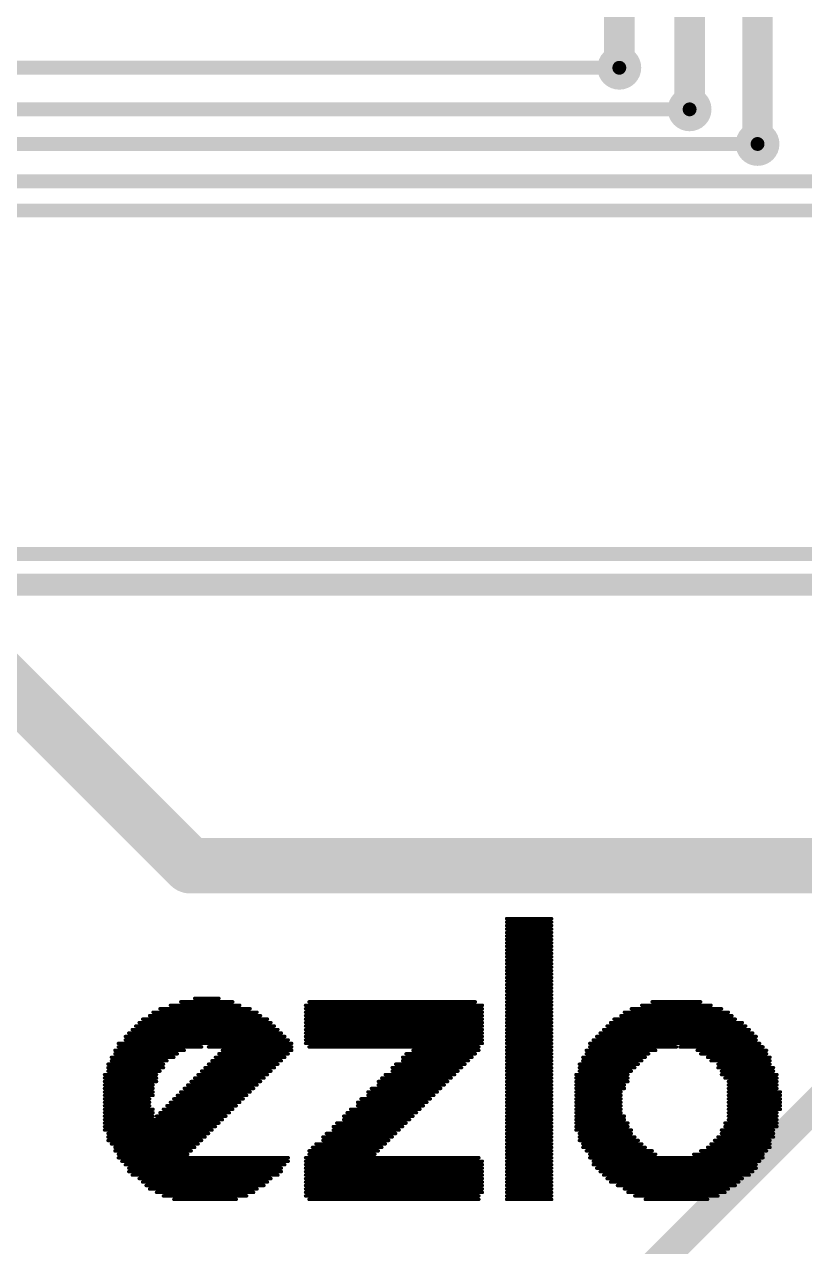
# Model space of a CAD drawing. Header units: millimetres. Extents: x -0.15 to 3.79, y -0.54 to 3.26.
# Drawn here: x 1.462 to 2.025, y 1.05 to 1.932 of the extents above; entities that cross this region are included whole.
import ezdxf

# ---------------------------------------------------------------- set-up
doc = ezdxf.new("R2010")
doc.units = ezdxf.units.MM
doc.header["$MEASUREMENT"] = 0
for name, color, linetype in [('BottomLayer', 5, 'Continuous'), ('BottomSolder', 6, 'Continuous'), ('TopLayer', 1, 'Continuous'), ('TopOverlay', 2, 'Continuous'), ('TopSolder', 216, 'Continuous'), ('ViaHoleLayer', 16, 'Continuous')]:
    doc.layers.add(name, color=color, linetype=linetype)

msp = doc.modelspace()

# ---------------------------------------------------------------- hatches: boundary and pattern name
at = {"layer": 'BottomLayer'}
h = msp.add_hatch(color=5, dxfattribs=at)
edge = h.paths.add_edge_path()
edge.add_arc((1.89131, 1.901), 0.01181, 0, 360)
h = msp.add_hatch(color=5, dxfattribs=at)
edge = h.paths.add_edge_path()
edge.add_arc((1.942, 1.871), 0.01181, 0, 360)
h = msp.add_hatch(color=5, dxfattribs=at)
edge = h.paths.add_edge_path()
edge.add_arc((1.991, 1.846), 0.01181, 0, 360)
at = {"layer": 'BottomSolder'}
h = msp.add_hatch(color=6, dxfattribs=at)
edge = h.paths.add_edge_path()
edge.add_arc((1.89131, 1.901), 0.01581, 0, 360)
h = msp.add_hatch(color=6, dxfattribs=at)
edge = h.paths.add_edge_path()
edge.add_arc((1.942, 1.871), 0.01581, 0, 360)
h = msp.add_hatch(color=6, dxfattribs=at)
edge = h.paths.add_edge_path()
edge.add_arc((1.991, 1.846), 0.01581, 0, 360)
at = {"layer": 'TopLayer'}
h = msp.add_hatch(color=1, dxfattribs=at)
edge = h.paths.add_edge_path()
edge.add_arc((1.89131, 1.901), 0.01181, 0, 360)
h = msp.add_hatch(color=1, dxfattribs=at)
edge = h.paths.add_edge_path()
edge.add_arc((1.942, 1.871), 0.01181, 0, 360)
h = msp.add_hatch(color=1, dxfattribs=at)
edge = h.paths.add_edge_path()
edge.add_arc((1.991, 1.846), 0.01181, 0, 360)
at = {"layer": 'TopSolder'}
h = msp.add_hatch(color=216, dxfattribs=at)
edge = h.paths.add_edge_path()
edge.add_arc((1.89131, 1.901), 0.01581, 0, 360)
h = msp.add_hatch(color=216, dxfattribs=at)
edge = h.paths.add_edge_path()
edge.add_arc((1.942, 1.871), 0.01581, 0, 360)
h = msp.add_hatch(color=216, dxfattribs=at)
edge = h.paths.add_edge_path()
edge.add_arc((1.991, 1.846), 0.01581, 0, 360)
at = {"layer": 'ViaHoleLayer'}
h = msp.add_hatch(color=16, dxfattribs=at)
edge = h.paths.add_edge_path()
edge.add_arc((1.89131, 1.901), 0.00591, 0, 360)
h = msp.add_hatch(color=16, dxfattribs=at)
edge = h.paths.add_edge_path()
edge.add_arc((1.942, 1.871), 0.00591, 0, 360)
h = msp.add_hatch(color=16, dxfattribs=at)
edge = h.paths.add_edge_path()
edge.add_arc((1.991, 1.846), 0.00591, 0, 360)

# ---------------------------------------------------------------- linework, layer by layer
at = {"layer": 'BottomLayer'}
for points, const_width in [([(1.89131, 1.901), (1.89131, 2.193)], 0.022), ([(1.942, 1.871), (1.942, 2.193)], 0.022), ([(1.991, 1.846), (1.991, 2.193)], 0.022), ([(1.89131, 1.901), (1.89162, 1.90069)], 0.022), ([(1.404, 1.503), (1.5818, 1.3252)], 0.04), ([(1.5818, 1.3252), (2.50984, 1.3252)], 0.04)]:
    msp.add_lwpolyline(points, dxfattribs=dict(at, const_width=const_width))
for points, const_width in [([(1.88581, 1.901, 1), (1.89681, 1.901, 1)], 0.011), ([(1.88581, 1.901, 1), (1.89681, 1.901, 1)], 0.011), ([(1.88612, 1.90069, 1), (1.89712, 1.90069, 1)], 0.011), ([(1.9365, 1.871, 1), (1.9475, 1.871, 1)], 0.011), ([(1.9855, 1.846, 1), (1.9965, 1.846, 1)], 0.011), ([(1.5718, 1.3252, 1), (1.5918, 1.3252, 1)], 0.02), ([(1.5718, 1.3252, 1), (1.5918, 1.3252, 1)], 0.02)]:
    msp.add_lwpolyline(points, format="xyb", close=True, dxfattribs=dict(at, const_width=const_width))
at = {"layer": 'TopLayer'}
for points, const_width in [([(1.008, 1.901), (1.89131, 1.901)], 0.01), ([(1.006, 1.871), (1.942, 1.871)], 0.01), ([(1.01353, 1.846), (1.991, 1.846)], 0.01), ([(1.01883, 1.819), (2.2863, 1.819)], 0.01), ([(1.02753, 1.798), (2.295, 1.798)], 0.01), ([(0.84122, 1.55022), (2.33022, 1.55022)], 0.01), ([(1.82, 0.94), (2.415, 1.535)], 0.022), ([(1.029, 1.528), (2.342, 1.528)], 0.016)]:
    msp.add_lwpolyline(points, dxfattribs=dict(at, const_width=const_width))
at = {"layer": 'TopLayer', "const_width": 0.005}
for points in [[(1.88881, 1.901, 1), (1.89381, 1.901, 1)], [(1.9395, 1.871, 1), (1.9445, 1.871, 1)], [(1.9885, 1.846, 1), (1.9935, 1.846, 1)]]:
    msp.add_lwpolyline(points, format="xyb", close=True, dxfattribs=at)
at = {"layer": 'TopOverlay', "const_width": 0.0025}
for points in [[(1.81, 1.287), (1.8425, 1.287)], [(1.81, 1.2845), (1.8425, 1.2845)], [(1.81, 1.282), (1.8425, 1.282)], [(1.81, 1.2795), (1.8425, 1.2795)], [(1.81, 1.277), (1.8425, 1.277)], [(1.81, 1.2745), (1.8425, 1.2745)], [(1.81, 1.272), (1.8425, 1.272)], [(1.81, 1.2695), (1.8425, 1.2695)], [(1.81, 1.267), (1.8425, 1.267)], [(1.81, 1.2645), (1.8425, 1.2645)], [(1.81, 1.262), (1.8425, 1.262)], [(1.81, 1.2595), (1.8425, 1.2595)], [(1.81, 1.257), (1.8425, 1.257)], [(1.81, 1.2545), (1.8425, 1.2545)], [(1.81, 1.252), (1.8425, 1.252)], [(1.81, 1.2495), (1.8425, 1.2495)], [(1.81, 1.247), (1.8425, 1.247)], [(1.81, 1.2445), (1.8425, 1.2445)], [(1.81, 1.242), (1.8425, 1.242)], [(1.81, 1.2395), (1.8425, 1.2395)], [(1.81, 1.237), (1.8425, 1.237)], [(1.81, 1.2345), (1.8425, 1.2345)], [(1.5675, 1.2245), (1.6175, 1.2245)], [(1.575, 1.227), (1.6125, 1.227)], [(1.585, 1.2295), (1.6025, 1.2295)], [(1.665, 1.2245), (1.7925, 1.2245)], [(1.6675, 1.227), (1.7875, 1.227)], [(1.81, 1.232), (1.8425, 1.232)], [(1.81, 1.2295), (1.8425, 1.2295)], [(1.81, 1.227), (1.8425, 1.227)], [(1.81, 1.2245), (1.8425, 1.2245)], [(1.9075, 1.2245), (1.9575, 1.2245)], [(1.915, 1.227), (1.95, 1.227)], [(1.5525, 1.217), (1.6325, 1.217)], [(1.555, 1.2195), (1.63, 1.2195)], [(1.56, 1.222), (1.625, 1.222)], [(1.665, 1.222), (1.7925, 1.222)], [(1.665, 1.2195), (1.7925, 1.2195)], [(1.665, 1.217), (1.7925, 1.217)], [(1.81, 1.222), (1.8425, 1.222)], [(1.81, 1.2195), (1.8425, 1.2195)], [(1.81, 1.217), (1.8425, 1.217)], [(1.8925, 1.217), (1.9725, 1.217)], [(1.895, 1.2195), (1.97, 1.2195)], [(1.9, 1.222), (1.965, 1.222)], [(1.54, 1.207), (1.645, 1.207)], [(1.5425, 1.2095), (1.6425, 1.2095)], [(1.545, 1.212), (1.64, 1.212)], [(1.5475, 1.2145), (1.6375, 1.2145)], [(1.665, 1.2145), (1.7925, 1.2145)], [(1.665, 1.212), (1.7925, 1.212)], [(1.665, 1.2095), (1.7925, 1.2095)], [(1.665, 1.207), (1.7925, 1.207)], [(1.81, 1.2145), (1.8425, 1.2145)], [(1.81, 1.212), (1.8425, 1.212)], [(1.81, 1.2095), (1.8425, 1.2095)], [(1.81, 1.207), (1.8425, 1.207)], [(1.88, 1.207), (1.985, 1.207)], [(1.8825, 1.2095), (1.9825, 1.2095)], [(1.885, 1.212), (1.98, 1.212)], [(1.8875, 1.2145), (1.975, 1.2145)], [(1.535, 1.202), (1.65, 1.202)], [(1.535, 1.1995), (1.6525, 1.1995)], [(1.5375, 1.2045), (1.6475, 1.2045)], [(1.665, 1.2045), (1.7925, 1.2045)], [(1.665, 1.202), (1.7925, 1.202)], [(1.665, 1.1995), (1.7925, 1.1995)], [(1.81, 1.2045), (1.8425, 1.2045)], [(1.81, 1.202), (1.8425, 1.202)], [(1.81, 1.1995), (1.8425, 1.1995)], [(1.8725, 1.1995), (1.99, 1.1995)], [(1.875, 1.202), (1.99, 1.202)], [(1.8775, 1.2045), (1.9875, 1.2045)], [(1.5275, 1.192), (1.5775, 1.192)], [(1.5275, 1.1895), (1.5725, 1.1895)], [(1.53, 1.197), (1.655, 1.197)], [(1.53, 1.1945), (1.59, 1.1945)], [(1.595, 1.1945), (1.655, 1.1945)], [(1.6025, 1.1895), (1.6525, 1.1895)], [(1.605, 1.192), (1.655, 1.192)], [(1.665, 1.197), (1.7925, 1.197)], [(1.6675, 1.1945), (1.79, 1.1945)], [(1.7375, 1.1895), (1.7875, 1.1895)], [(1.7425, 1.192), (1.79, 1.192)], [(1.81, 1.197), (1.8425, 1.197)], [(1.81, 1.1945), (1.8425, 1.1945)], [(1.81, 1.192), (1.8425, 1.192)], [(1.81, 1.1895), (1.8425, 1.1895)], [(1.8675, 1.192), (1.9175, 1.192)], [(1.8675, 1.1895), (1.9125, 1.1895)], [(1.87, 1.197), (1.9925, 1.197)], [(1.87, 1.1945), (1.9325, 1.1945)], [(1.935, 1.1945), (1.995, 1.1945)], [(1.9475, 1.192), (1.9975, 1.192)], [(1.95, 1.1895), (1.9975, 1.1895)], [(1.5225, 1.182), (1.5625, 1.182)], [(1.525, 1.187), (1.57, 1.187)], [(1.525, 1.1845), (1.565, 1.1845)], [(1.595, 1.182), (1.645, 1.182)], [(1.5975, 1.1845), (1.6475, 1.1845)], [(1.6, 1.187), (1.65, 1.187)], [(1.73, 1.182), (1.78, 1.182)], [(1.735, 1.187), (1.785, 1.187)], [(1.735, 1.1845), (1.7825, 1.1845)], [(1.81, 1.187), (1.8425, 1.187)], [(1.81, 1.1845), (1.8425, 1.1845)], [(1.81, 1.182), (1.8425, 1.182)], [(1.8625, 1.182), (1.905, 1.182)], [(1.865, 1.187), (1.91, 1.187)], [(1.865, 1.1845), (1.9075, 1.1845)], [(1.955, 1.187), (2, 1.187)], [(1.9575, 1.1845), (2, 1.1845)], [(1.9625, 1.182), (2, 1.182)], [(1.52, 1.1745), (1.5575, 1.1745)], [(1.52, 1.172), (1.5575, 1.172)], [(1.5225, 1.1795), (1.5625, 1.1795)], [(1.5225, 1.177), (1.56, 1.177)], [(1.585, 1.172), (1.635, 1.172)], [(1.5875, 1.1745), (1.6375, 1.1745)], [(1.59, 1.177), (1.64, 1.177)], [(1.5925, 1.1795), (1.6425, 1.1795)], [(1.72, 1.172), (1.77, 1.172)], [(1.7225, 1.1745), (1.7725, 1.1745)], [(1.7275, 1.1795), (1.7775, 1.1795)], [(1.7275, 1.177), (1.775, 1.177)], [(1.81, 1.1795), (1.8425, 1.1795)], [(1.81, 1.177), (1.8425, 1.177)], [(1.81, 1.1745), (1.8425, 1.1745)], [(1.81, 1.172), (1.8425, 1.172)], [(1.86, 1.1745), (1.8975, 1.1745)], [(1.86, 1.172), (1.8975, 1.172)], [(1.8625, 1.1795), (1.9025, 1.1795)], [(1.8625, 1.177), (1.9, 1.177)], [(1.9625, 1.1795), (2.0025, 1.1795)], [(1.965, 1.177), (2.0025, 1.177)], [(1.965, 1.1745), (2.005, 1.1745)], [(1.9675, 1.172), (2.005, 1.172)], [(1.52, 1.1695), (1.5575, 1.1695)], [(1.52, 1.167), (1.555, 1.167)], [(1.52, 1.1645), (1.555, 1.1645)], [(1.5775, 1.1645), (1.6275, 1.1645)], [(1.58, 1.167), (1.63, 1.167)], [(1.5825, 1.1695), (1.6325, 1.1695)], [(1.7125, 1.1645), (1.7625, 1.1645)], [(1.7175, 1.1695), (1.7675, 1.1695)], [(1.7175, 1.167), (1.765, 1.167)], [(1.81, 1.1695), (1.8425, 1.1695)], [(1.81, 1.167), (1.8425, 1.167)], [(1.81, 1.1645), (1.8425, 1.1645)], [(1.86, 1.1695), (1.8975, 1.1695)], [(1.86, 1.167), (1.895, 1.167)], [(1.86, 1.1645), (1.895, 1.1645)], [(1.97, 1.1695), (2.005, 1.1695)], [(1.97, 1.167), (2.005, 1.167)], [(1.97, 1.1645), (2.005, 1.1645)], [(1.52, 1.162), (1.555, 1.162)], [(1.52, 1.1595), (1.555, 1.1595)], [(1.52, 1.157), (1.5525, 1.157)], [(1.52, 1.1545), (1.5525, 1.1545)], [(1.5675, 1.1545), (1.6175, 1.1545)], [(1.57, 1.157), (1.62, 1.157)], [(1.5725, 1.1595), (1.6225, 1.1595)], [(1.575, 1.162), (1.625, 1.162)], [(1.7025, 1.1545), (1.7525, 1.1545)], [(1.705, 1.157), (1.755, 1.157)], [(1.71, 1.162), (1.76, 1.162)], [(1.71, 1.1595), (1.7575, 1.1595)], [(1.81, 1.162), (1.8425, 1.162)], [(1.81, 1.1595), (1.8425, 1.1595)], [(1.81, 1.157), (1.8425, 1.157)], [(1.81, 1.1545), (1.8425, 1.1545)], [(1.86, 1.162), (1.8925, 1.162)], [(1.86, 1.1595), (1.8925, 1.1595)], [(1.86, 1.157), (1.8925, 1.157)], [(1.86, 1.1545), (1.8925, 1.1545)], [(1.97, 1.162), (2.0075, 1.162)], [(1.97, 1.1595), (2.0075, 1.1595)], [(1.97, 1.157), (2.0075, 1.157)], [(1.97, 1.1545), (2.0075, 1.1545)], [(1.52, 1.152), (1.5525, 1.152)], [(1.52, 1.1495), (1.555, 1.1495)], [(1.52, 1.147), (1.555, 1.147)], [(1.56, 1.147), (1.61, 1.147)], [(1.5625, 1.1495), (1.6125, 1.1495)], [(1.565, 1.152), (1.615, 1.152)], [(1.695, 1.147), (1.745, 1.147)], [(1.6975, 1.1495), (1.7475, 1.1495)], [(1.7025, 1.152), (1.75, 1.152)], [(1.81, 1.152), (1.8425, 1.152)], [(1.81, 1.1495), (1.8425, 1.1495)], [(1.81, 1.147), (1.8425, 1.147)], [(1.86, 1.152), (1.8925, 1.152)], [(1.86, 1.1495), (1.8925, 1.1495)], [(1.86, 1.147), (1.8925, 1.147)], [(1.97, 1.152), (2.0075, 1.152)], [(1.97, 1.1495), (2.0075, 1.1495)], [(1.97, 1.147), (2.005, 1.147)], [(1.52, 1.1445), (1.555, 1.1445)], [(1.52, 1.142), (1.605, 1.142)], [(1.52, 1.1395), (1.6025, 1.1395)], [(1.52, 1.137), (1.6, 1.137)], [(1.5575, 1.1445), (1.6075, 1.1445)], [(1.685, 1.137), (1.735, 1.137)], [(1.6875, 1.1395), (1.7375, 1.1395)], [(1.6925, 1.1445), (1.7425, 1.1445)], [(1.6925, 1.142), (1.74, 1.142)], [(1.81, 1.1445), (1.8425, 1.1445)], [(1.81, 1.142), (1.8425, 1.142)], [(1.81, 1.1395), (1.8425, 1.1395)], [(1.81, 1.137), (1.8425, 1.137)], [(1.86, 1.1445), (1.895, 1.1445)], [(1.86, 1.142), (1.895, 1.142)], [(1.86, 1.1395), (1.8975, 1.1395)], [(1.86, 1.137), (1.8975, 1.137)], [(1.9675, 1.1395), (2.005, 1.1395)], [(1.9675, 1.137), (2.005, 1.137)], [(1.97, 1.1445), (2.005, 1.1445)], [(1.97, 1.142), (2.005, 1.142)], [(1.52, 1.1345), (1.5975, 1.1345)], [(1.5225, 1.132), (1.595, 1.132)], [(1.5225, 1.1295), (1.5925, 1.1295)], [(1.6775, 1.1295), (1.7275, 1.1295)], [(1.68, 1.132), (1.73, 1.132)], [(1.685, 1.1345), (1.7325, 1.1345)], [(1.81, 1.1345), (1.8425, 1.1345)], [(1.81, 1.132), (1.8425, 1.132)], [(1.81, 1.1295), (1.8425, 1.1295)], [(1.86, 1.1345), (1.9, 1.1345)], [(1.8625, 1.132), (1.9, 1.132)], [(1.8625, 1.1295), (1.9025, 1.1295)], [(1.9625, 1.1295), (2.0025, 1.1295)], [(1.965, 1.1345), (2.0025, 1.1345)], [(1.965, 1.132), (2.0025, 1.132)], [(1.5225, 1.127), (1.59, 1.127)], [(1.525, 1.1245), (1.5875, 1.1245)], [(1.5275, 1.122), (1.585, 1.122)], [(1.5275, 1.1195), (1.5825, 1.1195)], [(1.6675, 1.1195), (1.7175, 1.1195)], [(1.67, 1.122), (1.72, 1.122)], [(1.6725, 1.1245), (1.7225, 1.1245)], [(1.6775, 1.127), (1.725, 1.127)], [(1.81, 1.127), (1.8425, 1.127)], [(1.81, 1.1245), (1.8425, 1.1245)], [(1.81, 1.122), (1.8425, 1.122)], [(1.81, 1.1195), (1.8425, 1.1195)], [(1.8625, 1.127), (1.905, 1.127)], [(1.865, 1.1245), (1.9075, 1.1245)], [(1.865, 1.122), (1.91, 1.122)], [(1.8675, 1.1195), (1.915, 1.1195)], [(1.95, 1.1195), (1.9975, 1.1195)], [(1.955, 1.122), (2, 1.122)], [(1.9575, 1.1245), (2, 1.1245)], [(1.96, 1.127), (2, 1.127)], [(1.53, 1.117), (1.58, 1.117)], [(1.53, 1.1145), (1.6525, 1.1145)], [(1.5325, 1.112), (1.6525, 1.112)], [(1.665, 1.1145), (1.79, 1.1145)], [(1.665, 1.112), (1.7925, 1.112)], [(1.6675, 1.117), (1.715, 1.117)], [(1.81, 1.117), (1.8425, 1.117)], [(1.81, 1.1145), (1.8425, 1.1145)], [(1.81, 1.112), (1.8425, 1.112)], [(1.87, 1.117), (1.9175, 1.117)], [(1.87, 1.1145), (1.995, 1.1145)], [(1.8725, 1.112), (1.9925, 1.112)], [(1.945, 1.117), (1.995, 1.117)], [(1.535, 1.1095), (1.65, 1.1095)], [(1.5375, 1.107), (1.6475, 1.107)], [(1.5375, 1.1045), (1.6475, 1.1045)], [(1.54, 1.102), (1.645, 1.102)], [(1.665, 1.1095), (1.7925, 1.1095)], [(1.665, 1.107), (1.7925, 1.107)], [(1.665, 1.1045), (1.7925, 1.1045)], [(1.665, 1.102), (1.7925, 1.102)], [(1.81, 1.1095), (1.8425, 1.1095)], [(1.81, 1.107), (1.8425, 1.107)], [(1.81, 1.1045), (1.8425, 1.1045)], [(1.81, 1.102), (1.8425, 1.102)], [(1.8725, 1.1095), (1.99, 1.1095)], [(1.875, 1.107), (1.99, 1.107)], [(1.8775, 1.1045), (1.9875, 1.1045)], [(1.88, 1.102), (1.985, 1.102)], [(1.545, 1.0995), (1.64, 1.0995)], [(1.5475, 1.097), (1.6375, 1.097)], [(1.55, 1.0945), (1.635, 1.0945)], [(1.665, 1.0995), (1.7925, 1.0995)], [(1.665, 1.097), (1.7925, 1.097)], [(1.665, 1.0945), (1.7925, 1.0945)], [(1.81, 1.0995), (1.8425, 1.0995)], [(1.81, 1.097), (1.8425, 1.097)], [(1.81, 1.0945), (1.8425, 1.0945)], [(1.8825, 1.0995), (1.98, 1.0995)], [(1.885, 1.097), (1.9775, 1.097)], [(1.89, 1.0945), (1.975, 1.0945)], [(1.5525, 1.092), (1.63, 1.092)], [(1.5575, 1.0895), (1.6275, 1.0895)], [(1.5625, 1.087), (1.6225, 1.087)], [(1.57, 1.0845), (1.615, 1.0845)], [(1.665, 1.092), (1.7925, 1.092)], [(1.665, 1.0895), (1.7925, 1.0895)], [(1.665, 1.087), (1.79, 1.087)], [(1.6675, 1.0845), (1.79, 1.0845)], [(1.81, 1.092), (1.8425, 1.092)], [(1.81, 1.0895), (1.8425, 1.0895)], [(1.81, 1.087), (1.8425, 1.087)], [(1.81, 1.0845), (1.8425, 1.0845)], [(1.895, 1.092), (1.97, 1.092)], [(1.8975, 1.0895), (1.9675, 1.0895)], [(1.9025, 1.087), (1.9625, 1.087)], [(1.91, 1.0845), (1.955, 1.0845)]]:
    msp.add_lwpolyline(points, dxfattribs=at)
at = {"layer": 'TopOverlay', "const_width": 0.00125}
for points in [[(1.80937, 1.287, 1), (1.81062, 1.287, 1)], [(1.84187, 1.287, 1), (1.84312, 1.287, 1)], [(1.80937, 1.2845, 1), (1.81062, 1.2845, 1)], [(1.80937, 1.282, 1), (1.81062, 1.282, 1)], [(1.80937, 1.2795, 1), (1.81062, 1.2795, 1)], [(1.84187, 1.2845, 1), (1.84312, 1.2845, 1)], [(1.84187, 1.282, 1), (1.84312, 1.282, 1)], [(1.84187, 1.2795, 1), (1.84312, 1.2795, 1)], [(1.80937, 1.277, 1), (1.81062, 1.277, 1)], [(1.80937, 1.2745, 1), (1.81062, 1.2745, 1)], [(1.80937, 1.272, 1), (1.81062, 1.272, 1)], [(1.80937, 1.2695, 1), (1.81062, 1.2695, 1)], [(1.84187, 1.277, 1), (1.84312, 1.277, 1)], [(1.84187, 1.2745, 1), (1.84312, 1.2745, 1)], [(1.84187, 1.272, 1), (1.84312, 1.272, 1)], [(1.84187, 1.2695, 1), (1.84312, 1.2695, 1)], [(1.80937, 1.267, 1), (1.81062, 1.267, 1)], [(1.80937, 1.2645, 1), (1.81062, 1.2645, 1)], [(1.80937, 1.262, 1), (1.81062, 1.262, 1)], [(1.84187, 1.267, 1), (1.84312, 1.267, 1)], [(1.84187, 1.2645, 1), (1.84312, 1.2645, 1)], [(1.84187, 1.262, 1), (1.84312, 1.262, 1)], [(1.80937, 1.2595, 1), (1.81062, 1.2595, 1)], [(1.80937, 1.257, 1), (1.81062, 1.257, 1)], [(1.80937, 1.2545, 1), (1.81062, 1.2545, 1)], [(1.80937, 1.252, 1), (1.81062, 1.252, 1)], [(1.84187, 1.2595, 1), (1.84312, 1.2595, 1)], [(1.84187, 1.257, 1), (1.84312, 1.257, 1)], [(1.84187, 1.2545, 1), (1.84312, 1.2545, 1)], [(1.84187, 1.252, 1), (1.84312, 1.252, 1)], [(1.80937, 1.2495, 1), (1.81062, 1.2495, 1)], [(1.80937, 1.247, 1), (1.81062, 1.247, 1)], [(1.80937, 1.2445, 1), (1.81062, 1.2445, 1)], [(1.84187, 1.2495, 1), (1.84312, 1.2495, 1)], [(1.84187, 1.247, 1), (1.84312, 1.247, 1)], [(1.84187, 1.2445, 1), (1.84312, 1.2445, 1)], [(1.80937, 1.242, 1), (1.81062, 1.242, 1)], [(1.80937, 1.2395, 1), (1.81062, 1.2395, 1)], [(1.80937, 1.237, 1), (1.81062, 1.237, 1)], [(1.80937, 1.2345, 1), (1.81062, 1.2345, 1)], [(1.84187, 1.242, 1), (1.84312, 1.242, 1)], [(1.84187, 1.2395, 1), (1.84312, 1.2395, 1)], [(1.84187, 1.237, 1), (1.84312, 1.237, 1)], [(1.84187, 1.2345, 1), (1.84312, 1.2345, 1)], [(1.56688, 1.2245, 1), (1.56812, 1.2245, 1)], [(1.57438, 1.227, 1), (1.57563, 1.227, 1)], [(1.58438, 1.2295, 1), (1.58563, 1.2295, 1)], [(1.60187, 1.2295, 1), (1.60312, 1.2295, 1)], [(1.61187, 1.227, 1), (1.61312, 1.227, 1)], [(1.61688, 1.2245, 1), (1.61813, 1.2245, 1)], [(1.66437, 1.2245, 1), (1.66562, 1.2245, 1)], [(1.66688, 1.227, 1), (1.66813, 1.227, 1)], [(1.78687, 1.227, 1), (1.78812, 1.227, 1)], [(1.79188, 1.2245, 1), (1.79313, 1.2245, 1)], [(1.80937, 1.232, 1), (1.81062, 1.232, 1)], [(1.80937, 1.2295, 1), (1.81062, 1.2295, 1)], [(1.80937, 1.227, 1), (1.81062, 1.227, 1)], [(1.80937, 1.2245, 1), (1.81062, 1.2245, 1)], [(1.84187, 1.232, 1), (1.84312, 1.232, 1)], [(1.84187, 1.2295, 1), (1.84312, 1.2295, 1)], [(1.84187, 1.227, 1), (1.84312, 1.227, 1)], [(1.84187, 1.2245, 1), (1.84312, 1.2245, 1)], [(1.90688, 1.2245, 1), (1.90813, 1.2245, 1)], [(1.91437, 1.227, 1), (1.91562, 1.227, 1)], [(1.94938, 1.227, 1), (1.95063, 1.227, 1)], [(1.95687, 1.2245, 1), (1.95812, 1.2245, 1)], [(1.55187, 1.217, 1), (1.55313, 1.217, 1)], [(1.55438, 1.2195, 1), (1.55563, 1.2195, 1)], [(1.55937, 1.222, 1), (1.56062, 1.222, 1)], [(1.62437, 1.222, 1), (1.62563, 1.222, 1)], [(1.62938, 1.2195, 1), (1.63062, 1.2195, 1)], [(1.63187, 1.217, 1), (1.63312, 1.217, 1)], [(1.66437, 1.222, 1), (1.66562, 1.222, 1)], [(1.66437, 1.2195, 1), (1.66562, 1.2195, 1)], [(1.66437, 1.217, 1), (1.66562, 1.217, 1)], [(1.79188, 1.222, 1), (1.79313, 1.222, 1)], [(1.79188, 1.2195, 1), (1.79313, 1.2195, 1)], [(1.79188, 1.217, 1), (1.79313, 1.217, 1)], [(1.80937, 1.222, 1), (1.81062, 1.222, 1)], [(1.80937, 1.2195, 1), (1.81062, 1.2195, 1)], [(1.80937, 1.217, 1), (1.81062, 1.217, 1)], [(1.84187, 1.222, 1), (1.84312, 1.222, 1)], [(1.84187, 1.2195, 1), (1.84312, 1.2195, 1)], [(1.84187, 1.217, 1), (1.84312, 1.217, 1)], [(1.89187, 1.217, 1), (1.89312, 1.217, 1)], [(1.89437, 1.2195, 1), (1.89562, 1.2195, 1)], [(1.89938, 1.222, 1), (1.90063, 1.222, 1)], [(1.96437, 1.222, 1), (1.96562, 1.222, 1)], [(1.96938, 1.2195, 1), (1.97063, 1.2195, 1)], [(1.97188, 1.217, 1), (1.97313, 1.217, 1)], [(1.53937, 1.207, 1), (1.54062, 1.207, 1)], [(1.54188, 1.2095, 1), (1.54313, 1.2095, 1)], [(1.54438, 1.212, 1), (1.54563, 1.212, 1)], [(1.54688, 1.2145, 1), (1.54812, 1.2145, 1)], [(1.63688, 1.2145, 1), (1.63813, 1.2145, 1)], [(1.63938, 1.212, 1), (1.64062, 1.212, 1)], [(1.64187, 1.2095, 1), (1.64312, 1.2095, 1)], [(1.64437, 1.207, 1), (1.64562, 1.207, 1)], [(1.66437, 1.2145, 1), (1.66562, 1.2145, 1)], [(1.66437, 1.212, 1), (1.66562, 1.212, 1)], [(1.66437, 1.2095, 1), (1.66562, 1.2095, 1)], [(1.66437, 1.207, 1), (1.66562, 1.207, 1)], [(1.79188, 1.2145, 1), (1.79313, 1.2145, 1)], [(1.79188, 1.212, 1), (1.79313, 1.212, 1)], [(1.79188, 1.2095, 1), (1.79313, 1.2095, 1)], [(1.79188, 1.207, 1), (1.79313, 1.207, 1)], [(1.80937, 1.2145, 1), (1.81062, 1.2145, 1)], [(1.80937, 1.212, 1), (1.81062, 1.212, 1)], [(1.80937, 1.2095, 1), (1.81062, 1.2095, 1)], [(1.80937, 1.207, 1), (1.81062, 1.207, 1)], [(1.84187, 1.2145, 1), (1.84312, 1.2145, 1)], [(1.84187, 1.212, 1), (1.84312, 1.212, 1)], [(1.84187, 1.2095, 1), (1.84312, 1.2095, 1)], [(1.84187, 1.207, 1), (1.84312, 1.207, 1)], [(1.87938, 1.207, 1), (1.88062, 1.207, 1)], [(1.88187, 1.2095, 1), (1.88312, 1.2095, 1)], [(1.88437, 1.212, 1), (1.88563, 1.212, 1)], [(1.88688, 1.2145, 1), (1.88813, 1.2145, 1)], [(1.97437, 1.2145, 1), (1.97562, 1.2145, 1)], [(1.97938, 1.212, 1), (1.98063, 1.212, 1)], [(1.98188, 1.2095, 1), (1.98313, 1.2095, 1)], [(1.98438, 1.207, 1), (1.98562, 1.207, 1)], [(1.53438, 1.202, 1), (1.53563, 1.202, 1)], [(1.53438, 1.1995, 1), (1.53563, 1.1995, 1)], [(1.53687, 1.2045, 1), (1.53812, 1.2045, 1)], [(1.64688, 1.2045, 1), (1.64813, 1.2045, 1)], [(1.64938, 1.202, 1), (1.65063, 1.202, 1)], [(1.65187, 1.1995, 1), (1.65312, 1.1995, 1)], [(1.66437, 1.2045, 1), (1.66562, 1.2045, 1)], [(1.66437, 1.202, 1), (1.66562, 1.202, 1)], [(1.66437, 1.1995, 1), (1.66562, 1.1995, 1)], [(1.79188, 1.2045, 1), (1.79313, 1.2045, 1)], [(1.79188, 1.202, 1), (1.79313, 1.202, 1)], [(1.79188, 1.1995, 1), (1.79313, 1.1995, 1)], [(1.80937, 1.2045, 1), (1.81062, 1.2045, 1)], [(1.80937, 1.202, 1), (1.81062, 1.202, 1)], [(1.80937, 1.1995, 1), (1.81062, 1.1995, 1)], [(1.84187, 1.2045, 1), (1.84312, 1.2045, 1)], [(1.84187, 1.202, 1), (1.84312, 1.202, 1)], [(1.84187, 1.1995, 1), (1.84312, 1.1995, 1)], [(1.87187, 1.1995, 1), (1.87312, 1.1995, 1)], [(1.87437, 1.202, 1), (1.87563, 1.202, 1)], [(1.87688, 1.2045, 1), (1.87813, 1.2045, 1)], [(1.98687, 1.2045, 1), (1.98812, 1.2045, 1)], [(1.98937, 1.202, 1), (1.99063, 1.202, 1)], [(1.98937, 1.1995, 1), (1.99063, 1.1995, 1)], [(1.52687, 1.192, 1), (1.52812, 1.192, 1)], [(1.52687, 1.1895, 1), (1.52812, 1.1895, 1)], [(1.52937, 1.197, 1), (1.53062, 1.197, 1)], [(1.52937, 1.1945, 1), (1.53062, 1.1945, 1)], [(1.57187, 1.1895, 1), (1.57313, 1.1895, 1)], [(1.57688, 1.192, 1), (1.57812, 1.192, 1)], [(1.58937, 1.1945, 1), (1.59062, 1.1945, 1)], [(1.59438, 1.1945, 1), (1.59563, 1.1945, 1)], [(1.60187, 1.1895, 1), (1.60312, 1.1895, 1)], [(1.60438, 1.192, 1), (1.60563, 1.192, 1)], [(1.65187, 1.1895, 1), (1.65312, 1.1895, 1)], [(1.65437, 1.197, 1), (1.65562, 1.197, 1)], [(1.65437, 1.1945, 1), (1.65562, 1.1945, 1)], [(1.65437, 1.192, 1), (1.65562, 1.192, 1)], [(1.66437, 1.197, 1), (1.66562, 1.197, 1)], [(1.66688, 1.1945, 1), (1.66813, 1.1945, 1)], [(1.73687, 1.1895, 1), (1.73812, 1.1895, 1)], [(1.74188, 1.192, 1), (1.74313, 1.192, 1)], [(1.78687, 1.1895, 1), (1.78812, 1.1895, 1)], [(1.78937, 1.1945, 1), (1.79062, 1.1945, 1)], [(1.78937, 1.192, 1), (1.79062, 1.192, 1)], [(1.79188, 1.197, 1), (1.79313, 1.197, 1)], [(1.80937, 1.197, 1), (1.81062, 1.197, 1)], [(1.80937, 1.1945, 1), (1.81062, 1.1945, 1)], [(1.80937, 1.192, 1), (1.81062, 1.192, 1)], [(1.80937, 1.1895, 1), (1.81062, 1.1895, 1)], [(1.84187, 1.197, 1), (1.84312, 1.197, 1)], [(1.84187, 1.1945, 1), (1.84312, 1.1945, 1)], [(1.84187, 1.192, 1), (1.84312, 1.192, 1)], [(1.84187, 1.1895, 1), (1.84312, 1.1895, 1)], [(1.86688, 1.192, 1), (1.86813, 1.192, 1)], [(1.86688, 1.1895, 1), (1.86813, 1.1895, 1)], [(1.86938, 1.197, 1), (1.87062, 1.197, 1)], [(1.86938, 1.1945, 1), (1.87062, 1.1945, 1)], [(1.91187, 1.1895, 1), (1.91312, 1.1895, 1)], [(1.91688, 1.192, 1), (1.91813, 1.192, 1)], [(1.93188, 1.1945, 1), (1.93312, 1.1945, 1)], [(1.93437, 1.1945, 1), (1.93562, 1.1945, 1)], [(1.94687, 1.192, 1), (1.94813, 1.192, 1)], [(1.94938, 1.1895, 1), (1.95063, 1.1895, 1)], [(1.99188, 1.197, 1), (1.99313, 1.197, 1)], [(1.99438, 1.1945, 1), (1.99562, 1.1945, 1)], [(1.99687, 1.192, 1), (1.99812, 1.192, 1)], [(1.99687, 1.1895, 1), (1.99812, 1.1895, 1)], [(1.52188, 1.182, 1), (1.52313, 1.182, 1)], [(1.52438, 1.187, 1), (1.52563, 1.187, 1)], [(1.52438, 1.1845, 1), (1.52563, 1.1845, 1)], [(1.56187, 1.182, 1), (1.56313, 1.182, 1)], [(1.56438, 1.1845, 1), (1.56563, 1.1845, 1)], [(1.56937, 1.187, 1), (1.57062, 1.187, 1)], [(1.59438, 1.182, 1), (1.59563, 1.182, 1)], [(1.59688, 1.1845, 1), (1.59813, 1.1845, 1)], [(1.59937, 1.187, 1), (1.60062, 1.187, 1)], [(1.64437, 1.182, 1), (1.64562, 1.182, 1)], [(1.64688, 1.1845, 1), (1.64813, 1.1845, 1)], [(1.64938, 1.187, 1), (1.65063, 1.187, 1)], [(1.72938, 1.182, 1), (1.73063, 1.182, 1)], [(1.73438, 1.187, 1), (1.73562, 1.187, 1)], [(1.73438, 1.1845, 1), (1.73562, 1.1845, 1)], [(1.77937, 1.182, 1), (1.78062, 1.182, 1)], [(1.78188, 1.1845, 1), (1.78313, 1.1845, 1)], [(1.78438, 1.187, 1), (1.78563, 1.187, 1)], [(1.80937, 1.187, 1), (1.81062, 1.187, 1)], [(1.80937, 1.1845, 1), (1.81062, 1.1845, 1)], [(1.80937, 1.182, 1), (1.81062, 1.182, 1)], [(1.84187, 1.187, 1), (1.84312, 1.187, 1)], [(1.84187, 1.1845, 1), (1.84312, 1.1845, 1)], [(1.84187, 1.182, 1), (1.84312, 1.182, 1)], [(1.86187, 1.182, 1), (1.86312, 1.182, 1)], [(1.86437, 1.187, 1), (1.86563, 1.187, 1)], [(1.86437, 1.1845, 1), (1.86563, 1.1845, 1)], [(1.90437, 1.182, 1), (1.90562, 1.182, 1)], [(1.90688, 1.1845, 1), (1.90813, 1.1845, 1)], [(1.90938, 1.187, 1), (1.91063, 1.187, 1)], [(1.95437, 1.187, 1), (1.95562, 1.187, 1)], [(1.95687, 1.1845, 1), (1.95812, 1.1845, 1)], [(1.96188, 1.182, 1), (1.96313, 1.182, 1)], [(1.99937, 1.187, 1), (2.00062, 1.187, 1)], [(1.99937, 1.1845, 1), (2.00062, 1.1845, 1)], [(1.99937, 1.182, 1), (2.00062, 1.182, 1)], [(1.51937, 1.1745, 1), (1.52062, 1.1745, 1)], [(1.51937, 1.172, 1), (1.52062, 1.172, 1)], [(1.52188, 1.1795, 1), (1.52313, 1.1795, 1)], [(1.52188, 1.177, 1), (1.52313, 1.177, 1)], [(1.55688, 1.1745, 1), (1.55812, 1.1745, 1)], [(1.55688, 1.172, 1), (1.55812, 1.172, 1)], [(1.55937, 1.177, 1), (1.56062, 1.177, 1)], [(1.56187, 1.1795, 1), (1.56313, 1.1795, 1)], [(1.58438, 1.172, 1), (1.58563, 1.172, 1)], [(1.58688, 1.1745, 1), (1.58813, 1.1745, 1)], [(1.58937, 1.177, 1), (1.59062, 1.177, 1)], [(1.59187, 1.1795, 1), (1.59312, 1.1795, 1)], [(1.63437, 1.172, 1), (1.63563, 1.172, 1)], [(1.63688, 1.1745, 1), (1.63813, 1.1745, 1)], [(1.63938, 1.177, 1), (1.64062, 1.177, 1)], [(1.64187, 1.1795, 1), (1.64312, 1.1795, 1)], [(1.71938, 1.172, 1), (1.72063, 1.172, 1)], [(1.72188, 1.1745, 1), (1.72313, 1.1745, 1)], [(1.72687, 1.1795, 1), (1.72812, 1.1795, 1)], [(1.72687, 1.177, 1), (1.72812, 1.177, 1)], [(1.76937, 1.172, 1), (1.77062, 1.172, 1)], [(1.77188, 1.1745, 1), (1.77313, 1.1745, 1)], [(1.77438, 1.177, 1), (1.77563, 1.177, 1)], [(1.77687, 1.1795, 1), (1.77812, 1.1795, 1)], [(1.80937, 1.1795, 1), (1.81062, 1.1795, 1)], [(1.80937, 1.177, 1), (1.81062, 1.177, 1)], [(1.80937, 1.1745, 1), (1.81062, 1.1745, 1)], [(1.80937, 1.172, 1), (1.81062, 1.172, 1)], [(1.84187, 1.1795, 1), (1.84312, 1.1795, 1)], [(1.84187, 1.177, 1), (1.84312, 1.177, 1)], [(1.84187, 1.1745, 1), (1.84312, 1.1745, 1)], [(1.84187, 1.172, 1), (1.84312, 1.172, 1)], [(1.85938, 1.1745, 1), (1.86062, 1.1745, 1)], [(1.85938, 1.172, 1), (1.86062, 1.172, 1)], [(1.86187, 1.1795, 1), (1.86312, 1.1795, 1)], [(1.86187, 1.177, 1), (1.86312, 1.177, 1)], [(1.89688, 1.1745, 1), (1.89813, 1.1745, 1)], [(1.89688, 1.172, 1), (1.89813, 1.172, 1)], [(1.89938, 1.177, 1), (1.90063, 1.177, 1)], [(1.90187, 1.1795, 1), (1.90312, 1.1795, 1)], [(1.96188, 1.1795, 1), (1.96313, 1.1795, 1)], [(1.96437, 1.177, 1), (1.96562, 1.177, 1)], [(1.96437, 1.1745, 1), (1.96562, 1.1745, 1)], [(1.96687, 1.172, 1), (1.96812, 1.172, 1)], [(2.00188, 1.1795, 1), (2.00312, 1.1795, 1)], [(2.00188, 1.177, 1), (2.00312, 1.177, 1)], [(2.00438, 1.1745, 1), (2.00563, 1.1745, 1)], [(2.00438, 1.172, 1), (2.00563, 1.172, 1)], [(1.51937, 1.1695, 1), (1.52062, 1.1695, 1)], [(1.51937, 1.167, 1), (1.52062, 1.167, 1)], [(1.51937, 1.1645, 1), (1.52062, 1.1645, 1)], [(1.55438, 1.167, 1), (1.55563, 1.167, 1)], [(1.55438, 1.1645, 1), (1.55563, 1.1645, 1)], [(1.55688, 1.1695, 1), (1.55812, 1.1695, 1)], [(1.57688, 1.1645, 1), (1.57812, 1.1645, 1)], [(1.57937, 1.167, 1), (1.58062, 1.167, 1)], [(1.58187, 1.1695, 1), (1.58312, 1.1695, 1)], [(1.62688, 1.1645, 1), (1.62813, 1.1645, 1)], [(1.62938, 1.167, 1), (1.63062, 1.167, 1)], [(1.63187, 1.1695, 1), (1.63312, 1.1695, 1)], [(1.71188, 1.1645, 1), (1.71313, 1.1645, 1)], [(1.71687, 1.1695, 1), (1.71812, 1.1695, 1)], [(1.71687, 1.167, 1), (1.71812, 1.167, 1)], [(1.76188, 1.1645, 1), (1.76313, 1.1645, 1)], [(1.76438, 1.167, 1), (1.76562, 1.167, 1)], [(1.76687, 1.1695, 1), (1.76812, 1.1695, 1)], [(1.80937, 1.1695, 1), (1.81062, 1.1695, 1)], [(1.80937, 1.167, 1), (1.81062, 1.167, 1)], [(1.80937, 1.1645, 1), (1.81062, 1.1645, 1)], [(1.84187, 1.1695, 1), (1.84312, 1.1695, 1)], [(1.84187, 1.167, 1), (1.84312, 1.167, 1)], [(1.84187, 1.1645, 1), (1.84312, 1.1645, 1)], [(1.85938, 1.1695, 1), (1.86062, 1.1695, 1)], [(1.85938, 1.167, 1), (1.86062, 1.167, 1)], [(1.85938, 1.1645, 1), (1.86062, 1.1645, 1)], [(1.89437, 1.167, 1), (1.89562, 1.167, 1)], [(1.89437, 1.1645, 1), (1.89562, 1.1645, 1)], [(1.89688, 1.1695, 1), (1.89813, 1.1695, 1)], [(1.96938, 1.1695, 1), (1.97063, 1.1695, 1)], [(1.96938, 1.167, 1), (1.97063, 1.167, 1)], [(1.96938, 1.1645, 1), (1.97063, 1.1645, 1)], [(2.00438, 1.1695, 1), (2.00563, 1.1695, 1)], [(2.00438, 1.167, 1), (2.00563, 1.167, 1)], [(2.00438, 1.1645, 1), (2.00563, 1.1645, 1)], [(1.51937, 1.162, 1), (1.52062, 1.162, 1)], [(1.51937, 1.1595, 1), (1.52062, 1.1595, 1)], [(1.51937, 1.157, 1), (1.52062, 1.157, 1)], [(1.51937, 1.1545, 1), (1.52062, 1.1545, 1)], [(1.55187, 1.157, 1), (1.55313, 1.157, 1)], [(1.55187, 1.1545, 1), (1.55313, 1.1545, 1)], [(1.55438, 1.162, 1), (1.55563, 1.162, 1)], [(1.55438, 1.1595, 1), (1.55563, 1.1595, 1)], [(1.56688, 1.1545, 1), (1.56812, 1.1545, 1)], [(1.56937, 1.157, 1), (1.57062, 1.157, 1)], [(1.57187, 1.1595, 1), (1.57313, 1.1595, 1)], [(1.57438, 1.162, 1), (1.57563, 1.162, 1)], [(1.61688, 1.1545, 1), (1.61813, 1.1545, 1)], [(1.61938, 1.157, 1), (1.62062, 1.157, 1)], [(1.62187, 1.1595, 1), (1.62312, 1.1595, 1)], [(1.62437, 1.162, 1), (1.62563, 1.162, 1)], [(1.70188, 1.1545, 1), (1.70312, 1.1545, 1)], [(1.70437, 1.157, 1), (1.70562, 1.157, 1)], [(1.70938, 1.162, 1), (1.71063, 1.162, 1)], [(1.70938, 1.1595, 1), (1.71063, 1.1595, 1)], [(1.75188, 1.1545, 1), (1.75313, 1.1545, 1)], [(1.75438, 1.157, 1), (1.75562, 1.157, 1)], [(1.75687, 1.1595, 1), (1.75812, 1.1595, 1)], [(1.75937, 1.162, 1), (1.76063, 1.162, 1)], [(1.80937, 1.162, 1), (1.81062, 1.162, 1)], [(1.80937, 1.1595, 1), (1.81062, 1.1595, 1)], [(1.80937, 1.157, 1), (1.81062, 1.157, 1)], [(1.80937, 1.1545, 1), (1.81062, 1.1545, 1)], [(1.84187, 1.162, 1), (1.84312, 1.162, 1)], [(1.84187, 1.1595, 1), (1.84312, 1.1595, 1)], [(1.84187, 1.157, 1), (1.84312, 1.157, 1)], [(1.84187, 1.1545, 1), (1.84312, 1.1545, 1)], [(1.85938, 1.162, 1), (1.86062, 1.162, 1)], [(1.85938, 1.1595, 1), (1.86062, 1.1595, 1)], [(1.85938, 1.157, 1), (1.86062, 1.157, 1)], [(1.85938, 1.1545, 1), (1.86062, 1.1545, 1)], [(1.89187, 1.162, 1), (1.89312, 1.162, 1)], [(1.89187, 1.1595, 1), (1.89312, 1.1595, 1)], [(1.89187, 1.157, 1), (1.89312, 1.157, 1)], [(1.89187, 1.1545, 1), (1.89312, 1.1545, 1)], [(1.96938, 1.162, 1), (1.97063, 1.162, 1)], [(1.96938, 1.1595, 1), (1.97063, 1.1595, 1)], [(1.96938, 1.157, 1), (1.97063, 1.157, 1)], [(1.96938, 1.1545, 1), (1.97063, 1.1545, 1)], [(2.00687, 1.162, 1), (2.00813, 1.162, 1)], [(2.00687, 1.1595, 1), (2.00813, 1.1595, 1)], [(2.00687, 1.157, 1), (2.00813, 1.157, 1)], [(2.00687, 1.1545, 1), (2.00813, 1.1545, 1)], [(1.51937, 1.152, 1), (1.52062, 1.152, 1)], [(1.51937, 1.1495, 1), (1.52062, 1.1495, 1)], [(1.51937, 1.147, 1), (1.52062, 1.147, 1)], [(1.55187, 1.152, 1), (1.55313, 1.152, 1)], [(1.55438, 1.1495, 1), (1.55563, 1.1495, 1)], [(1.55438, 1.147, 1), (1.55563, 1.147, 1)], [(1.55937, 1.147, 1), (1.56062, 1.147, 1)], [(1.56187, 1.1495, 1), (1.56313, 1.1495, 1)], [(1.56438, 1.152, 1), (1.56563, 1.152, 1)], [(1.60938, 1.147, 1), (1.61062, 1.147, 1)], [(1.61187, 1.1495, 1), (1.61312, 1.1495, 1)], [(1.61437, 1.152, 1), (1.61563, 1.152, 1)], [(1.69437, 1.147, 1), (1.69562, 1.147, 1)], [(1.69687, 1.1495, 1), (1.69813, 1.1495, 1)], [(1.70188, 1.152, 1), (1.70312, 1.152, 1)], [(1.74438, 1.147, 1), (1.74562, 1.147, 1)], [(1.74687, 1.1495, 1), (1.74812, 1.1495, 1)], [(1.74937, 1.152, 1), (1.75063, 1.152, 1)], [(1.80937, 1.152, 1), (1.81062, 1.152, 1)], [(1.80937, 1.1495, 1), (1.81062, 1.1495, 1)], [(1.80937, 1.147, 1), (1.81062, 1.147, 1)], [(1.84187, 1.152, 1), (1.84312, 1.152, 1)], [(1.84187, 1.1495, 1), (1.84312, 1.1495, 1)], [(1.84187, 1.147, 1), (1.84312, 1.147, 1)], [(1.85938, 1.152, 1), (1.86062, 1.152, 1)], [(1.85938, 1.1495, 1), (1.86062, 1.1495, 1)], [(1.85938, 1.147, 1), (1.86062, 1.147, 1)], [(1.89187, 1.152, 1), (1.89312, 1.152, 1)], [(1.89187, 1.1495, 1), (1.89312, 1.1495, 1)], [(1.89187, 1.147, 1), (1.89312, 1.147, 1)], [(1.96938, 1.152, 1), (1.97063, 1.152, 1)], [(1.96938, 1.1495, 1), (1.97063, 1.1495, 1)], [(1.96938, 1.147, 1), (1.97063, 1.147, 1)], [(2.00438, 1.147, 1), (2.00563, 1.147, 1)], [(2.00687, 1.152, 1), (2.00813, 1.152, 1)], [(2.00687, 1.1495, 1), (2.00813, 1.1495, 1)], [(1.51937, 1.1445, 1), (1.52062, 1.1445, 1)], [(1.51937, 1.142, 1), (1.52062, 1.142, 1)], [(1.51937, 1.1395, 1), (1.52062, 1.1395, 1)], [(1.51937, 1.137, 1), (1.52062, 1.137, 1)], [(1.55438, 1.1445, 1), (1.55563, 1.1445, 1)], [(1.55688, 1.1445, 1), (1.55812, 1.1445, 1)], [(1.59937, 1.137, 1), (1.60062, 1.137, 1)], [(1.60187, 1.1395, 1), (1.60312, 1.1395, 1)], [(1.60438, 1.142, 1), (1.60563, 1.142, 1)], [(1.60688, 1.1445, 1), (1.60813, 1.1445, 1)], [(1.68437, 1.137, 1), (1.68562, 1.137, 1)], [(1.68687, 1.1395, 1), (1.68813, 1.1395, 1)], [(1.69188, 1.1445, 1), (1.69312, 1.1445, 1)], [(1.69188, 1.142, 1), (1.69312, 1.142, 1)], [(1.73438, 1.137, 1), (1.73562, 1.137, 1)], [(1.73687, 1.1395, 1), (1.73812, 1.1395, 1)], [(1.73937, 1.142, 1), (1.74063, 1.142, 1)], [(1.74188, 1.1445, 1), (1.74313, 1.1445, 1)], [(1.80937, 1.1445, 1), (1.81062, 1.1445, 1)], [(1.80937, 1.142, 1), (1.81062, 1.142, 1)], [(1.80937, 1.1395, 1), (1.81062, 1.1395, 1)], [(1.80937, 1.137, 1), (1.81062, 1.137, 1)], [(1.84187, 1.1445, 1), (1.84312, 1.1445, 1)], [(1.84187, 1.142, 1), (1.84312, 1.142, 1)], [(1.84187, 1.1395, 1), (1.84312, 1.1395, 1)], [(1.84187, 1.137, 1), (1.84312, 1.137, 1)], [(1.85938, 1.1445, 1), (1.86062, 1.1445, 1)], [(1.85938, 1.142, 1), (1.86062, 1.142, 1)], [(1.85938, 1.1395, 1), (1.86062, 1.1395, 1)], [(1.85938, 1.137, 1), (1.86062, 1.137, 1)], [(1.89437, 1.1445, 1), (1.89562, 1.1445, 1)], [(1.89437, 1.142, 1), (1.89562, 1.142, 1)], [(1.89688, 1.1395, 1), (1.89813, 1.1395, 1)], [(1.89688, 1.137, 1), (1.89813, 1.137, 1)], [(1.96687, 1.1395, 1), (1.96812, 1.1395, 1)], [(1.96687, 1.137, 1), (1.96812, 1.137, 1)], [(1.96938, 1.1445, 1), (1.97063, 1.1445, 1)], [(1.96938, 1.142, 1), (1.97063, 1.142, 1)], [(2.00438, 1.1445, 1), (2.00563, 1.1445, 1)], [(2.00438, 1.142, 1), (2.00563, 1.142, 1)], [(2.00438, 1.1395, 1), (2.00563, 1.1395, 1)], [(2.00438, 1.137, 1), (2.00563, 1.137, 1)], [(1.51937, 1.1345, 1), (1.52062, 1.1345, 1)], [(1.52188, 1.132, 1), (1.52313, 1.132, 1)], [(1.52188, 1.1295, 1), (1.52313, 1.1295, 1)], [(1.59187, 1.1295, 1), (1.59312, 1.1295, 1)], [(1.59438, 1.132, 1), (1.59563, 1.132, 1)], [(1.59688, 1.1345, 1), (1.59813, 1.1345, 1)], [(1.67687, 1.1295, 1), (1.67813, 1.1295, 1)], [(1.67938, 1.132, 1), (1.68063, 1.132, 1)], [(1.68437, 1.1345, 1), (1.68562, 1.1345, 1)], [(1.72687, 1.1295, 1), (1.72812, 1.1295, 1)], [(1.72938, 1.132, 1), (1.73063, 1.132, 1)], [(1.73188, 1.1345, 1), (1.73313, 1.1345, 1)], [(1.80937, 1.1345, 1), (1.81062, 1.1345, 1)], [(1.80937, 1.132, 1), (1.81062, 1.132, 1)], [(1.80937, 1.1295, 1), (1.81062, 1.1295, 1)], [(1.84187, 1.1345, 1), (1.84312, 1.1345, 1)], [(1.84187, 1.132, 1), (1.84312, 1.132, 1)], [(1.84187, 1.1295, 1), (1.84312, 1.1295, 1)], [(1.85938, 1.1345, 1), (1.86062, 1.1345, 1)], [(1.86187, 1.132, 1), (1.86312, 1.132, 1)], [(1.86187, 1.1295, 1), (1.86312, 1.1295, 1)], [(1.89938, 1.1345, 1), (1.90063, 1.1345, 1)], [(1.89938, 1.132, 1), (1.90063, 1.132, 1)], [(1.90187, 1.1295, 1), (1.90312, 1.1295, 1)], [(1.96188, 1.1295, 1), (1.96313, 1.1295, 1)], [(1.96437, 1.1345, 1), (1.96562, 1.1345, 1)], [(1.96437, 1.132, 1), (1.96562, 1.132, 1)], [(2.00188, 1.1345, 1), (2.00312, 1.1345, 1)], [(2.00188, 1.132, 1), (2.00312, 1.132, 1)], [(2.00188, 1.1295, 1), (2.00312, 1.1295, 1)], [(1.52188, 1.127, 1), (1.52313, 1.127, 1)], [(1.52438, 1.1245, 1), (1.52563, 1.1245, 1)], [(1.52687, 1.122, 1), (1.52812, 1.122, 1)], [(1.52687, 1.1195, 1), (1.52812, 1.1195, 1)], [(1.58187, 1.1195, 1), (1.58312, 1.1195, 1)], [(1.58438, 1.122, 1), (1.58563, 1.122, 1)], [(1.58688, 1.1245, 1), (1.58813, 1.1245, 1)], [(1.58937, 1.127, 1), (1.59062, 1.127, 1)], [(1.66688, 1.1195, 1), (1.66813, 1.1195, 1)], [(1.66938, 1.122, 1), (1.67063, 1.122, 1)], [(1.67188, 1.1245, 1), (1.67312, 1.1245, 1)], [(1.67687, 1.127, 1), (1.67813, 1.127, 1)], [(1.71687, 1.1195, 1), (1.71812, 1.1195, 1)], [(1.71938, 1.122, 1), (1.72063, 1.122, 1)], [(1.72188, 1.1245, 1), (1.72313, 1.1245, 1)], [(1.72437, 1.127, 1), (1.72562, 1.127, 1)], [(1.80937, 1.127, 1), (1.81062, 1.127, 1)], [(1.80937, 1.1245, 1), (1.81062, 1.1245, 1)], [(1.80937, 1.122, 1), (1.81062, 1.122, 1)], [(1.80937, 1.1195, 1), (1.81062, 1.1195, 1)], [(1.84187, 1.127, 1), (1.84312, 1.127, 1)], [(1.84187, 1.1245, 1), (1.84312, 1.1245, 1)], [(1.84187, 1.122, 1), (1.84312, 1.122, 1)], [(1.84187, 1.1195, 1), (1.84312, 1.1195, 1)], [(1.86187, 1.127, 1), (1.86312, 1.127, 1)], [(1.86437, 1.1245, 1), (1.86563, 1.1245, 1)], [(1.86437, 1.122, 1), (1.86563, 1.122, 1)], [(1.86688, 1.1195, 1), (1.86813, 1.1195, 1)], [(1.90437, 1.127, 1), (1.90562, 1.127, 1)], [(1.90688, 1.1245, 1), (1.90813, 1.1245, 1)], [(1.90938, 1.122, 1), (1.91063, 1.122, 1)], [(1.91437, 1.1195, 1), (1.91562, 1.1195, 1)], [(1.94938, 1.1195, 1), (1.95063, 1.1195, 1)], [(1.95437, 1.122, 1), (1.95562, 1.122, 1)], [(1.95687, 1.1245, 1), (1.95812, 1.1245, 1)], [(1.95938, 1.127, 1), (1.96063, 1.127, 1)], [(1.99687, 1.1195, 1), (1.99812, 1.1195, 1)], [(1.99937, 1.127, 1), (2.00062, 1.127, 1)], [(1.99937, 1.1245, 1), (2.00062, 1.1245, 1)], [(1.99937, 1.122, 1), (2.00062, 1.122, 1)], [(1.52937, 1.117, 1), (1.53062, 1.117, 1)], [(1.52937, 1.1145, 1), (1.53062, 1.1145, 1)], [(1.53188, 1.112, 1), (1.53313, 1.112, 1)], [(1.57937, 1.117, 1), (1.58062, 1.117, 1)], [(1.65187, 1.1145, 1), (1.65312, 1.1145, 1)], [(1.65187, 1.112, 1), (1.65312, 1.112, 1)], [(1.66437, 1.1145, 1), (1.66562, 1.1145, 1)], [(1.66437, 1.112, 1), (1.66562, 1.112, 1)], [(1.66688, 1.117, 1), (1.66813, 1.117, 1)], [(1.71437, 1.117, 1), (1.71562, 1.117, 1)], [(1.78937, 1.1145, 1), (1.79062, 1.1145, 1)], [(1.79188, 1.112, 1), (1.79313, 1.112, 1)], [(1.80937, 1.117, 1), (1.81062, 1.117, 1)], [(1.80937, 1.1145, 1), (1.81062, 1.1145, 1)], [(1.80937, 1.112, 1), (1.81062, 1.112, 1)], [(1.84187, 1.117, 1), (1.84312, 1.117, 1)], [(1.84187, 1.1145, 1), (1.84312, 1.1145, 1)], [(1.84187, 1.112, 1), (1.84312, 1.112, 1)], [(1.86938, 1.117, 1), (1.87062, 1.117, 1)], [(1.86938, 1.1145, 1), (1.87062, 1.1145, 1)], [(1.87187, 1.112, 1), (1.87312, 1.112, 1)], [(1.91688, 1.117, 1), (1.91813, 1.117, 1)], [(1.94437, 1.117, 1), (1.94562, 1.117, 1)], [(1.99188, 1.112, 1), (1.99313, 1.112, 1)], [(1.99438, 1.117, 1), (1.99562, 1.117, 1)], [(1.99438, 1.1145, 1), (1.99562, 1.1145, 1)], [(1.53438, 1.1095, 1), (1.53563, 1.1095, 1)], [(1.53687, 1.107, 1), (1.53812, 1.107, 1)], [(1.53687, 1.1045, 1), (1.53812, 1.1045, 1)], [(1.53937, 1.102, 1), (1.54062, 1.102, 1)], [(1.64437, 1.102, 1), (1.64562, 1.102, 1)], [(1.64688, 1.107, 1), (1.64813, 1.107, 1)], [(1.64688, 1.1045, 1), (1.64813, 1.1045, 1)], [(1.64938, 1.1095, 1), (1.65063, 1.1095, 1)], [(1.66437, 1.1095, 1), (1.66562, 1.1095, 1)], [(1.66437, 1.107, 1), (1.66562, 1.107, 1)], [(1.66437, 1.1045, 1), (1.66562, 1.1045, 1)], [(1.66437, 1.102, 1), (1.66562, 1.102, 1)], [(1.79188, 1.1095, 1), (1.79313, 1.1095, 1)], [(1.79188, 1.107, 1), (1.79313, 1.107, 1)], [(1.79188, 1.1045, 1), (1.79313, 1.1045, 1)], [(1.79188, 1.102, 1), (1.79313, 1.102, 1)], [(1.80937, 1.1095, 1), (1.81062, 1.1095, 1)], [(1.80937, 1.107, 1), (1.81062, 1.107, 1)], [(1.80937, 1.1045, 1), (1.81062, 1.1045, 1)], [(1.80937, 1.102, 1), (1.81062, 1.102, 1)], [(1.84187, 1.1095, 1), (1.84312, 1.1095, 1)], [(1.84187, 1.107, 1), (1.84312, 1.107, 1)], [(1.84187, 1.1045, 1), (1.84312, 1.1045, 1)], [(1.84187, 1.102, 1), (1.84312, 1.102, 1)], [(1.87187, 1.1095, 1), (1.87312, 1.1095, 1)], [(1.87437, 1.107, 1), (1.87563, 1.107, 1)], [(1.87688, 1.1045, 1), (1.87813, 1.1045, 1)], [(1.87938, 1.102, 1), (1.88062, 1.102, 1)], [(1.98438, 1.102, 1), (1.98562, 1.102, 1)], [(1.98687, 1.1045, 1), (1.98812, 1.1045, 1)], [(1.98937, 1.1095, 1), (1.99063, 1.1095, 1)], [(1.98937, 1.107, 1), (1.99063, 1.107, 1)], [(1.54438, 1.0995, 1), (1.54563, 1.0995, 1)], [(1.54688, 1.097, 1), (1.54812, 1.097, 1)], [(1.54937, 1.0945, 1), (1.55062, 1.0945, 1)], [(1.63437, 1.0945, 1), (1.63563, 1.0945, 1)], [(1.63688, 1.097, 1), (1.63813, 1.097, 1)], [(1.63938, 1.0995, 1), (1.64062, 1.0995, 1)], [(1.66437, 1.0995, 1), (1.66562, 1.0995, 1)], [(1.66437, 1.097, 1), (1.66562, 1.097, 1)], [(1.66437, 1.0945, 1), (1.66562, 1.0945, 1)], [(1.79188, 1.0995, 1), (1.79313, 1.0995, 1)], [(1.79188, 1.097, 1), (1.79313, 1.097, 1)], [(1.79188, 1.0945, 1), (1.79313, 1.0945, 1)], [(1.80937, 1.0995, 1), (1.81062, 1.0995, 1)], [(1.80937, 1.097, 1), (1.81062, 1.097, 1)], [(1.80937, 1.0945, 1), (1.81062, 1.0945, 1)], [(1.84187, 1.0995, 1), (1.84312, 1.0995, 1)], [(1.84187, 1.097, 1), (1.84312, 1.097, 1)], [(1.84187, 1.0945, 1), (1.84312, 1.0945, 1)], [(1.88187, 1.0995, 1), (1.88312, 1.0995, 1)], [(1.88437, 1.097, 1), (1.88563, 1.097, 1)], [(1.88938, 1.0945, 1), (1.89062, 1.0945, 1)], [(1.97437, 1.0945, 1), (1.97562, 1.0945, 1)], [(1.97687, 1.097, 1), (1.97812, 1.097, 1)], [(1.97938, 1.0995, 1), (1.98063, 1.0995, 1)], [(1.55187, 1.092, 1), (1.55313, 1.092, 1)], [(1.55688, 1.0895, 1), (1.55812, 1.0895, 1)], [(1.56187, 1.087, 1), (1.56313, 1.087, 1)], [(1.56937, 1.0845, 1), (1.57062, 1.0845, 1)], [(1.61437, 1.0845, 1), (1.61563, 1.0845, 1)], [(1.62187, 1.087, 1), (1.62312, 1.087, 1)], [(1.62688, 1.0895, 1), (1.62813, 1.0895, 1)], [(1.62938, 1.092, 1), (1.63062, 1.092, 1)], [(1.66437, 1.092, 1), (1.66562, 1.092, 1)], [(1.66437, 1.0895, 1), (1.66562, 1.0895, 1)], [(1.66437, 1.087, 1), (1.66562, 1.087, 1)], [(1.66688, 1.0845, 1), (1.66813, 1.0845, 1)], [(1.78937, 1.087, 1), (1.79062, 1.087, 1)], [(1.78937, 1.0845, 1), (1.79062, 1.0845, 1)], [(1.79188, 1.092, 1), (1.79313, 1.092, 1)], [(1.79188, 1.0895, 1), (1.79313, 1.0895, 1)], [(1.80937, 1.092, 1), (1.81062, 1.092, 1)], [(1.80937, 1.0895, 1), (1.81062, 1.0895, 1)], [(1.80937, 1.087, 1), (1.81062, 1.087, 1)], [(1.80937, 1.0845, 1), (1.81062, 1.0845, 1)], [(1.84187, 1.092, 1), (1.84312, 1.092, 1)], [(1.84187, 1.0895, 1), (1.84312, 1.0895, 1)], [(1.84187, 1.087, 1), (1.84312, 1.087, 1)], [(1.84187, 1.0845, 1), (1.84312, 1.0845, 1)], [(1.89437, 1.092, 1), (1.89562, 1.092, 1)], [(1.89688, 1.0895, 1), (1.89813, 1.0895, 1)], [(1.90187, 1.087, 1), (1.90312, 1.087, 1)], [(1.90938, 1.0845, 1), (1.91063, 1.0845, 1)], [(1.95437, 1.0845, 1), (1.95562, 1.0845, 1)], [(1.96188, 1.087, 1), (1.96313, 1.087, 1)], [(1.96687, 1.0895, 1), (1.96812, 1.0895, 1)], [(1.96938, 1.092, 1), (1.97063, 1.092, 1)]]:
    msp.add_lwpolyline(points, format="xyb", close=True, dxfattribs=at)

doc.saveas('drawing.dxf')
